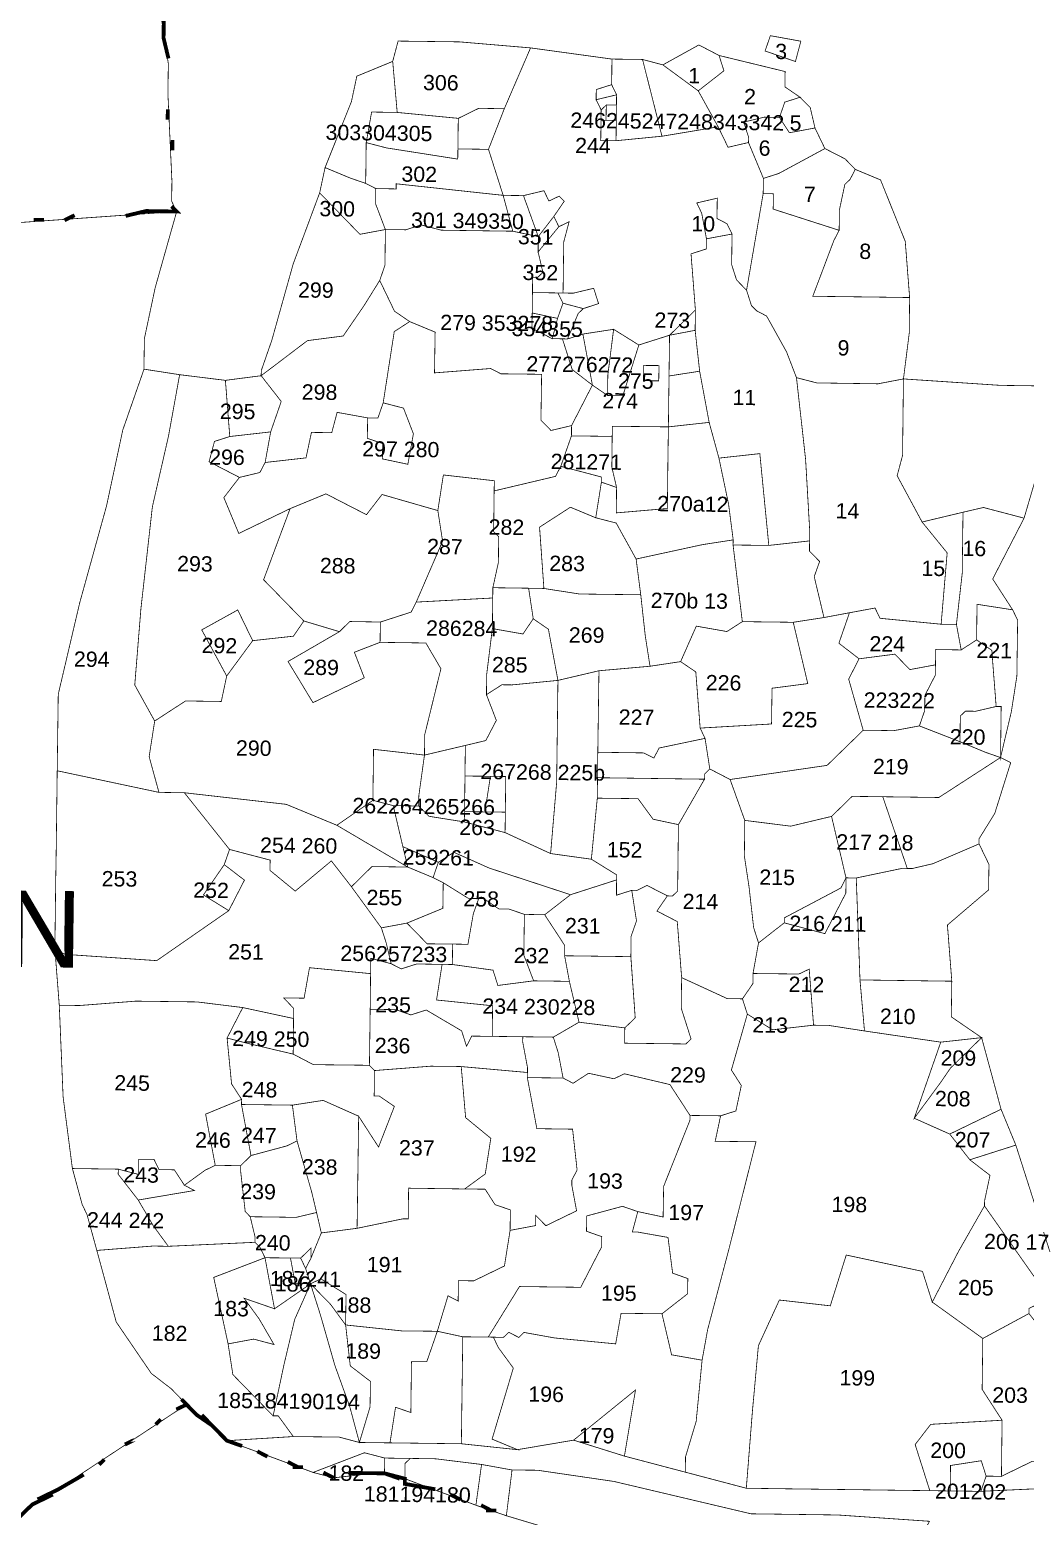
# Model space of a CAD drawing. Header units: metres. Extents: x 259278 to 277237, y 2171369 to 2185379.
# Drawn here: x 274516 to 275290, y 2179440 to 2180596 of the extents above; entities that cross this region are included whole.
import ezdxf

# ---------------------------------------------------------------- set-up
doc = ezdxf.new("R2010")
doc.units = ezdxf.units.M
doc.header["$MEASUREMENT"] = 0
for name, color, linetype in [('SURVEY NO.', 7, 'Continuous'), ('SURVEY PLOT BOUNDARY', 35, 'Continuous'), ('VILLAGE BOUNDARY', 212, 'Continuous'), ('VILLAGE NAME', 3, 'Continuous')]:
    doc.layers.add(name, color=color, linetype=linetype)
doc.styles.add('PDF Arial', font='arial.ttf')

msp = doc.modelspace()

# ---------------------------------------------------------------- linework, layer by layer
at = {"layer": 'SURVEY PLOT BOUNDARY', "lineweight": 18, "const_width": 0.595}
for points in [[(275313.9, 2180318.9), (275270.3, 2180319.5), (275195, 2180324.5), (275199.5, 2180360.1), (275199.8, 2180387.8), (275196.4, 2180431.5), (275177.2, 2180479.3), (275157.5, 2180487.5), (275149.7, 2180495.6), (275133.9, 2180503.7), (275126.2, 2180519.7), (275122.5, 2180535.6), (275114.6, 2180543.6), (275102.8, 2180551.7), (275102.9, 2180559.6), (275103, 2180563.6), (275051.6, 2180576.1), (275035.9, 2180584.3), (275007.9, 2180568.8), (274992.1, 2180573), (274968.3, 2180573.3), (274905, 2180582), (274849.6, 2180586.7), (274802, 2180587.3), (274797.8, 2180571.5), (274769.9, 2180560), (274765.7, 2180540.2), (274745.2, 2180488.9), (274741, 2180469.2), (274720.4, 2180413.9), (274703.8, 2180354.6), (274695.6, 2180331), (274695.5, 2180327), (274667.7, 2180323.4), (274632.1, 2180327.8), (274604.4, 2180332.1), (274604.4, 2180336.1), (274604.7, 2180355.9), (274613.1, 2180395.5), (274629.8, 2180454.7), (274625.9, 2180462.7), (274626.1, 2180478.6), (274623, 2180546), (274623.3, 2180569.8), (274616, 2180617.5)], [(274486.9, 2180444.7), (274629.8, 2180454.7), (274613.1, 2180395.5), (274604.7, 2180355.9), (274604.4, 2180336.1), (274604.4, 2180332.1), (274587.9, 2180284.8), (274575.2, 2180225.5), (274554.4, 2180150.4), (274537.7, 2180079.2), (274536.9, 2180019.7), (274536.5, 2179988), (274536.1, 2179956.3), (274535.7, 2179932.5), (274535.1, 2179881), (274538.5, 2179837.3), (274541.5, 2179765.9), (274548.7, 2179710.3), (274556.3, 2179682.4), (274560.1, 2179674.4), (274567.7, 2179646.6), (274575.3, 2179618.7), (274582.8, 2179590.9), (274610.1, 2179550.9), (274625.8, 2179538.8), (274633.6, 2179530.7), (274637.5, 2179526.7), (274513.5, 2179445.1)], [(275301.5, 2179668.8), (275282.4, 2179728.5), (275270.9, 2179756.4), (275255.8, 2179812.1), (275232.2, 2179828.3), (275232.6, 2179856), (275229.2, 2179899.7), (275261.2, 2179927), (275261.5, 2179946.9), (275253.8, 2179962.8), (275253.8, 2179966.8), (275266, 2179986.5), (275278.4, 2180026), (275270.5, 2180030), (275278.9, 2180065.6), (275283.2, 2180093.3), (275283.8, 2180136.9), (275279.9, 2180144.9), (275264.4, 2180168.9), (275288.8, 2180216.2), (275317.8, 2180314.9)], [(275215.2, 2179435.9), (275143.9, 2179440.8), (275092.4, 2179441.5), (275076.5, 2179441.7), (274969.8, 2179466.9), (274910.4, 2179475.6), (274890.6, 2179475.8), (274866.9, 2179480.1), (274831.2, 2179484.5), (274811.4, 2179484.8), (274795.6, 2179485), (274791.6, 2179485.1), (274775.8, 2179489.2), (274735.9, 2179473.9), (274668.9, 2179498.6), (274720.5, 2179501.8), (274756.1, 2179501.4), (274771.9, 2179497.2), (274795.7, 2179496.9), (274851.2, 2179496.2), (274894.8, 2179491.6), (274938.5, 2179499), (274978, 2179486.6), (275025.4, 2179474.1), (275072.8, 2179461.6), (275108.5, 2179461.1), (275156, 2179460.5), (275215.5, 2179459.7), (275231.4, 2179459.5), (275255.2, 2179459.2), (275322.6, 2179462.3)]]:
    msp.add_lwpolyline(points, dxfattribs=at)
for points in [[(274801.3, 2180531.8), (274797.8, 2180571.5), (274802, 2180587.3), (274849.6, 2180586.7), (274905, 2180582), (274884.6, 2180534.7), (274864.7, 2180535), (274848.8, 2180527.2)], [(274968.3, 2180573.3), (274968.1, 2180553.4), (274956.1, 2180549.6), (274956, 2180541.7), (274959.9, 2180533.7), (274959.8, 2180525.8), (274959.6, 2180509.9), (274971.5, 2180509.8), (275007.2, 2180513.3), (275050.9, 2180520.6), (275058.6, 2180504.7), (275074.5, 2180508.4), (275086.1, 2180480.5), (275085.9, 2180468.6), (275073, 2180393.5), (275065.2, 2180401.5), (275061.4, 2180413.4), (275061.5, 2180421.4), (275061.7, 2180437.2), (275057.8, 2180445.2), (275050, 2180449.3), (275050.2, 2180465.1), (275034.3, 2180461.4), (275038.1, 2180453.4), (275041.8, 2180433.5), (275041.7, 2180425.6), (275029.8, 2180421.8), (275033.2, 2180378.1), (275025.2, 2180370.3), (275013.1, 2180358.5), (274989.2, 2180350.9), (274969.6, 2180363.1), (274945.7, 2180359.4), (274933.8, 2180355.6), (274942, 2180375.3), (274946, 2180379.2), (274957.9, 2180383.1), (274954.1, 2180395), (274938.2, 2180391.2), (274930.3, 2180391.3), (274930.8, 2180431), (274935, 2180446.8), (274927, 2180442.9), (274923.1, 2180450.9), (274931.2, 2180462.7), (274927.3, 2180466.7), (274919.3, 2180462.9), (274915.4, 2180470.9), (274899.5, 2180467.1), (274883.7, 2180467.3), (274872.3, 2180503.1), (274884.6, 2180534.7), (274905, 2180582)], [(275035.4, 2180548.6), (275007.9, 2180568.8), (275035.9, 2180584.3), (275051.6, 2180576.1), (275055.4, 2180564.2)], [(275115.2, 2180587.2), (275111, 2180571.4), (275087.4, 2180579.6), (275091.5, 2180591.5)], [(275115.2, 2180587.2), (275091.5, 2180591.5), (275087.4, 2180579.6), (275111, 2180571.4)], [(274776.8, 2180476.6), (274764.9, 2180480.7), (274745.2, 2180488.9), (274765.7, 2180540.2), (274769.9, 2180560), (274797.8, 2180571.5), (274801.3, 2180531.8), (274781.4, 2180532.1), (274777.2, 2180508.3)], [(274992.1, 2180573), (275007.2, 2180513.3), (274971.5, 2180509.8), (274971.7, 2180525.6), (274971.8, 2180537.5), (274971.9, 2180545.5), (274968.1, 2180553.4), (274968.3, 2180573.3)], [(275050.9, 2180520.6), (275007.2, 2180513.3), (274992.1, 2180573), (275007.9, 2180568.8), (275035.4, 2180548.6)], [(275074.5, 2180508.4), (275058.6, 2180504.7), (275050.9, 2180520.6), (275035.4, 2180548.6), (275055.4, 2180564.2), (275051.6, 2180576.1), (275103, 2180563.6), (275102.9, 2180559.6), (275102.8, 2180551.7), (275114.6, 2180543.6), (275102.7, 2180539.8), (275098.6, 2180527.9), (275086.7, 2180528.1), (275070.8, 2180524.3), (275074.6, 2180512.4)], [(274971.8, 2180537.5), (274963.9, 2180537.6), (274959.9, 2180533.7), (274956, 2180541.7), (274971.9, 2180545.5)], [(274971.9, 2180545.5), (274956, 2180541.7), (274956.1, 2180549.6), (274968.1, 2180553.4)], [(274884.6, 2180534.7), (274872.3, 2180503.1), (274848.5, 2180503.4), (274848.8, 2180527.2), (274864.7, 2180535)], [(274963.7, 2180525.7), (274959.8, 2180525.8), (274959.9, 2180533.7), (274963.9, 2180537.6)], [(274963.7, 2180525.7), (274963.9, 2180537.6), (274971.8, 2180537.5), (274971.7, 2180525.6)], [(275098.6, 2180527.9), (275102.7, 2180539.8), (275114.6, 2180543.6), (275122.5, 2180535.6), (275126.2, 2180519.7), (275106.3, 2180516)], [(274848.8, 2180527.2), (274848.5, 2180503.4), (274848.4, 2180495.5), (274793, 2180504.2), (274777.2, 2180508.3), (274781.4, 2180532.1), (274801.3, 2180531.8)], [(274971.5, 2180509.8), (274959.6, 2180509.9), (274959.8, 2180525.8), (274963.7, 2180525.7), (274971.7, 2180525.6)], [(275126.2, 2180519.7), (275133.9, 2180503.7), (275098, 2180484.3), (275086.1, 2180480.5), (275074.5, 2180508.4), (275074.6, 2180512.4), (275070.8, 2180524.3), (275086.7, 2180528.1), (275098.6, 2180527.9), (275106.3, 2180516)], [(274872.3, 2180503.1), (274883.7, 2180467.3), (274800.5, 2180476.3), (274800.5, 2180472.3), (274784.6, 2180472.6), (274776.8, 2180476.6), (274777.2, 2180508.3), (274793, 2180504.2), (274848.4, 2180495.5), (274848.5, 2180503.4)], [(275085.9, 2180468.6), (275086.1, 2180480.5), (275098, 2180484.3), (275133.9, 2180503.7), (275149.7, 2180495.6), (275157.5, 2180487.5), (275153.5, 2180479.7), (275149.4, 2180475.7), (275145.2, 2180456), (275145, 2180440.1), (275093.7, 2180456.6), (275093.8, 2180468.5), (275089.9, 2180468.6)], [(274792.1, 2180440.7), (274772.3, 2180437), (274741, 2180469.2), (274745.2, 2180488.9), (274764.9, 2180480.7), (274776.8, 2180476.6), (274784.6, 2180472.6), (274784.5, 2180460.7)], [(274883.7, 2180467.3), (274891.2, 2180439.4), (274835.7, 2180440.2), (274819.9, 2180444.3), (274808, 2180440.5), (274792.1, 2180440.7), (274784.5, 2180460.7), (274784.6, 2180472.6), (274800.5, 2180472.3), (274800.5, 2180476.3)], [(275145, 2180440.1), (275145.2, 2180456), (275149.4, 2180475.7), (275153.5, 2180479.7), (275157.5, 2180487.5), (275177.2, 2180479.3), (275196.4, 2180431.5), (275199.8, 2180387.8), (275172.1, 2180388.2), (275124.5, 2180388.8), (275140.9, 2180432.2)], [(274787.7, 2180401.1), (274775.5, 2180381.5), (274759.3, 2180357.9), (274731.5, 2180354.3), (274695.5, 2180327), (274695.6, 2180331), (274703.8, 2180354.6), (274720.4, 2180413.9), (274741, 2180469.2), (274772.3, 2180437), (274792.1, 2180440.7), (274791.8, 2180413)], [(274891.2, 2180439.4), (274883.7, 2180467.3), (274899.5, 2180467.1), (274911, 2180435.2)], [(274911, 2180435.2), (274899.5, 2180467.1), (274915.4, 2180470.9), (274919.3, 2180462.9), (274927.3, 2180466.7), (274931.2, 2180462.7), (274923.1, 2180450.9)], [(275061.7, 2180437.2), (275041.8, 2180433.5), (275038.1, 2180453.4), (275034.3, 2180461.4), (275050.2, 2180465.1), (275050, 2180449.3), (275057.8, 2180445.2)], [(275199.8, 2180387.8), (275199.5, 2180360.1), (275195, 2180324.5), (275175.2, 2180320.7), (275127.6, 2180321.4), (275111.8, 2180325.5), (275104.1, 2180345.5), (275088.6, 2180373.4), (275080.8, 2180377.5), (275076.8, 2180381.5), (275073, 2180393.5), (275085.9, 2180468.6), (275089.9, 2180468.6), (275093.8, 2180468.5), (275093.7, 2180456.6), (275145, 2180440.1), (275140.9, 2180432.2), (275124.5, 2180388.8), (275172.1, 2180388.2)], [(274953.1, 2180319.7), (274936.9, 2180288.2), (274920.9, 2180284.4), (274913.1, 2180292.4), (274913.6, 2180328.1), (274881.9, 2180328.5), (274874, 2180332.6), (274830.3, 2180329.2), (274830.8, 2180360.9), (274811, 2180369.1), (274799.2, 2180377.2), (274787.7, 2180401.1), (274791.8, 2180413), (274792.1, 2180440.7), (274808, 2180440.5), (274819.9, 2180444.3), (274835.7, 2180440.2), (274891.2, 2180439.4), (274911, 2180435.2), (274910.9, 2180423.3), (274914.6, 2180407.4), (274910.6, 2180403.5), (274906.6, 2180403.6), (274906.5, 2180391.7), (274906.3, 2180375.8), (274906.1, 2180363.9), (274921.9, 2180355.8), (274929.8, 2180355.7), (274937.4, 2180331.8)], [(274930.3, 2180391.3), (274926.3, 2180391.4), (274906.5, 2180391.7), (274906.6, 2180403.6), (274910.6, 2180403.5), (274914.6, 2180407.4), (274910.9, 2180423.3), (274927, 2180442.9), (274935, 2180446.8), (274930.8, 2180431)], [(274911, 2180435.2), (274923.1, 2180450.9), (274927, 2180442.9), (274910.9, 2180423.3)], [(275111.8, 2180325.5), (275118.9, 2180262), (275122.1, 2180206.4), (275122, 2180198.5), (275090.3, 2180195), (275083.3, 2180266.4), (275051.5, 2180262.9), (275043.9, 2180290.7), (275036.5, 2180330.5), (275033, 2180362.3), (275033.2, 2180378.1), (275029.8, 2180421.8), (275041.7, 2180425.6), (275041.8, 2180433.5), (275061.7, 2180437.2), (275061.5, 2180421.4), (275061.4, 2180413.4), (275065.2, 2180401.5), (275073, 2180393.5), (275076.8, 2180381.5), (275080.8, 2180377.5), (275088.6, 2180373.4), (275104.1, 2180345.5)], [(274698.6, 2180259.5), (274702.9, 2180283.3), (274711.1, 2180307), (274695.5, 2180327), (274731.5, 2180354.3), (274759.3, 2180357.9), (274775.5, 2180381.5), (274787.7, 2180401.1), (274799.2, 2180377.2), (274811, 2180369.1), (274799, 2180361.3), (274790.4, 2180305.9), (274786.3, 2180294.1), (274778.3, 2180294.2), (274754.6, 2180298.5), (274750.4, 2180282.7), (274734.6, 2180282.9), (274730.4, 2180263.1)], [(274906.5, 2180391.7), (274926.3, 2180391.4), (274930.2, 2180383.4), (274926, 2180371.6), (274906.3, 2180375.8)], [(274930.2, 2180383.4), (274926.3, 2180391.4), (274930.3, 2180391.3), (274938.2, 2180391.2), (274954.1, 2180395), (274957.9, 2180383.1), (274946, 2180379.2)], [(274926, 2180371.6), (274921.9, 2180355.8), (274906.1, 2180363.9), (274906.3, 2180375.8)], [(274946, 2180379.2), (274942, 2180375.3), (274933.8, 2180355.6), (274929.8, 2180355.7), (274921.9, 2180355.8), (274926, 2180371.6), (274930.2, 2180383.4)], [(275013.1, 2180358.5), (275025.2, 2180370.3), (275033.2, 2180378.1), (275033, 2180362.3)], [(274936.9, 2180288.2), (274936.8, 2180280.2), (274928.5, 2180256.5), (274924.4, 2180248.7), (274876.7, 2180237.4), (274876.8, 2180245.3), (274837.2, 2180249.8), (274832.9, 2180222.1), (274789.5, 2180234.6), (274777.4, 2180218.9), (274745.9, 2180235.1), (274718, 2180223.6), (274678.1, 2180204.3), (274666.5, 2180232.2), (274678.6, 2180247.9), (274694.5, 2180251.7), (274698.6, 2180259.5), (274730.4, 2180263.1), (274734.6, 2180282.9), (274750.4, 2180282.7), (274754.6, 2180298.5), (274778.3, 2180294.2), (274778.1, 2180278.3), (274790, 2180274.2), (274789.8, 2180262.3), (274809.6, 2180258.1), (274813.9, 2180281.8), (274806.2, 2180301.8), (274790.4, 2180305.9), (274799, 2180361.3), (274811, 2180369.1), (274830.8, 2180360.9), (274830.3, 2180329.2), (274874, 2180332.6), (274881.9, 2180328.5), (274913.6, 2180328.1), (274913.1, 2180292.4), (274920.9, 2180284.4)], [(274964.9, 2180311.6), (274953.1, 2180319.7), (274945.7, 2180359.4), (274969.6, 2180363.1), (274965.1, 2180327.4)], [(274964.9, 2180311.6), (274965.1, 2180327.4), (274969.6, 2180363.1), (274989.2, 2180350.9), (274976.8, 2180311.4)], [(275012.7, 2180326.8), (275013.1, 2180358.5), (275033, 2180362.3), (275036.5, 2180330.5)], [(274953.1, 2180319.7), (274937.4, 2180331.8), (274929.8, 2180355.7), (274933.8, 2180355.6), (274945.7, 2180359.4)], [(275013.1, 2180358.5), (275012.7, 2180326.8), (275012.2, 2180287.2), (274968.6, 2180287.7), (274968.5, 2180279.8), (274936.8, 2180280.2), (274936.9, 2180288.2), (274953.1, 2180319.7), (274964.9, 2180311.6), (274976.8, 2180311.4), (274989.2, 2180350.9)], [(274536.9, 2180019.7), (274537.7, 2180079.2), (274554.4, 2180150.4), (274575.2, 2180225.5), (274587.9, 2180284.8), (274604.4, 2180332.1), (274632.1, 2180327.8), (274623.5, 2180280.3), (274610.9, 2180225), (274602, 2180145.8), (274597.2, 2180086.4), (274612.7, 2180058.4), (274608.4, 2180030.7), (274616, 2180002.9)], [(274612.7, 2180058.4), (274597.2, 2180086.4), (274602, 2180145.8), (274610.9, 2180225), (274623.5, 2180280.3), (274632.1, 2180327.8), (274667.7, 2180323.4), (274671.1, 2180279.7), (274659.2, 2180275.9), (274655, 2180260.1), (274678.6, 2180247.9), (274666.5, 2180232.2), (274678.1, 2180204.3), (274718, 2180223.6), (274697.4, 2180168.3), (274728.7, 2180136.2), (274720.6, 2180124.4), (274688.9, 2180120.9), (274677.3, 2180144.8), (274649.3, 2180129.3), (274668.7, 2180093.4), (274664.5, 2180073.6), (274636.7, 2180074)], [(274671.1, 2180279.7), (274667.7, 2180323.4), (274695.5, 2180327), (274711.1, 2180307), (274702.9, 2180283.3)], [(275004.9, 2180334.9), (275004.7, 2180323), (274992.8, 2180323.1), (274993, 2180335)], [(275004.9, 2180334.9), (274993, 2180335), (274992.8, 2180323.1), (275004.7, 2180323)], [(275012.2, 2180287.2), (275012.7, 2180326.8), (275036.5, 2180330.5), (275043.9, 2180290.7)], [(275195, 2180324.5), (275194.3, 2180265), (275190.1, 2180249.2), (275209.5, 2180213.2), (275229, 2180189.2), (275224.3, 2180133.7), (275176.8, 2180138.3), (275172.9, 2180146.3), (275153, 2180142.6), (275133.2, 2180138.9), (275125.6, 2180170.7), (275129.8, 2180182.5), (275121.9, 2180190.6), (275122, 2180198.5), (275122.1, 2180206.4), (275118.9, 2180262), (275111.8, 2180325.5), (275127.6, 2180321.4), (275175.2, 2180320.7)], [(275313.9, 2180318.9), (275317.8, 2180314.9), (275288.8, 2180216.2), (275257.2, 2180224.5), (275241.3, 2180220.8), (275209.5, 2180213.2), (275190.1, 2180249.2), (275194.3, 2180265), (275195, 2180324.5), (275270.3, 2180319.5)], [(274778.3, 2180294.2), (274786.3, 2180294.1), (274790.4, 2180305.9), (274806.2, 2180301.8), (274813.9, 2180281.8), (274809.6, 2180258.1), (274789.8, 2180262.3), (274790, 2180274.2), (274778.1, 2180278.3)], [(274678.6, 2180247.9), (274655, 2180260.1), (274659.2, 2180275.9), (274671.1, 2180279.7), (274702.9, 2180283.3), (274698.6, 2180259.5), (274694.5, 2180251.7)], [(274968.5, 2180279.8), (274968.2, 2180256), (274971.9, 2180240.1), (274960.1, 2180244.2), (274960.1, 2180248.2), (274944.3, 2180252.4), (274928.5, 2180256.5), (274936.8, 2180280.2)], [(275062.6, 2180199.3), (275038.7, 2180195.6), (274987.1, 2180184.4), (274971.6, 2180212.4), (274955.7, 2180216.5), (274960.1, 2180244.2), (274971.9, 2180240.1), (274971.7, 2180220.3), (275011.4, 2180223.7), (275011.8, 2180259.4), (275012.2, 2180287.2), (275043.9, 2180290.7), (275051.5, 2180262.9), (275059, 2180227.1)], [(274971.9, 2180240.1), (274968.2, 2180256), (274968.5, 2180279.8), (274968.6, 2180287.7), (275012.2, 2180287.2), (275011.8, 2180259.4), (275011.4, 2180223.7), (274971.7, 2180220.3)], [(274960.1, 2180244.2), (274955.7, 2180216.5), (274936, 2180224.7), (274912, 2180209.2), (274915.4, 2180161.5), (274903.5, 2180161.7), (274875.7, 2180162.1), (274880, 2180181.8), (274880.2, 2180201.7), (274876.3, 2180205.7), (274876.7, 2180237.4), (274924.4, 2180248.7), (274928.5, 2180256.5), (274944.3, 2180252.4), (274960.1, 2180248.2)], [(275090.3, 2180195), (275062.5, 2180195.3), (275062.6, 2180199.3), (275059, 2180227.1), (275051.5, 2180262.9), (275083.3, 2180266.4)], [(274876.7, 2180237.4), (274876.3, 2180205.7), (274880.2, 2180201.7), (274880, 2180181.8), (274875.7, 2180162.1), (274875.6, 2180154.1), (274816.1, 2180150.9), (274836.6, 2180198.3), (274832.9, 2180222.1), (274837.2, 2180249.8), (274876.8, 2180245.3)], [(274832.9, 2180222.1), (274836.6, 2180198.3), (274816.1, 2180150.9), (274812.1, 2180143.1), (274788.2, 2180135.4), (274764.4, 2180135.8), (274756.4, 2180127.9), (274728.7, 2180136.2), (274697.4, 2180168.3), (274718, 2180223.6), (274745.9, 2180235.1), (274777.4, 2180218.9), (274789.5, 2180234.6)], [(274955.7, 2180216.5), (274971.6, 2180212.4), (274987.1, 2180184.4), (274990.7, 2180156.6), (274943.1, 2180157.2), (274915.4, 2180161.5), (274912, 2180209.2), (274936, 2180224.7)], [(275288.8, 2180216.2), (275264.4, 2180168.9), (275279.9, 2180144.9), (275252.2, 2180149.2), (275251.9, 2180121.5), (275239.9, 2180113.7), (275236.2, 2180133.6), (275240.7, 2180173.2), (275241.3, 2180220.8), (275257.2, 2180224.5)], [(275224.3, 2180133.7), (275229, 2180189.2), (275209.5, 2180213.2), (275241.3, 2180220.8), (275240.7, 2180173.2), (275236.2, 2180133.6)], [(274987.1, 2180184.4), (275038.7, 2180195.6), (275062.6, 2180199.3), (275062.5, 2180195.3), (275069.7, 2180135.7), (275057.7, 2180128), (275033.9, 2180132.2), (275021.7, 2180104.6), (274997.9, 2180101), (274994.2, 2180124.8), (274990.7, 2180156.6)], [(275133.2, 2180138.9), (275109.3, 2180135.2), (275069.7, 2180135.7), (275062.5, 2180195.3), (275090.3, 2180195), (275122, 2180198.5), (275121.9, 2180190.6), (275129.8, 2180182.5), (275125.6, 2180170.7)], [(274875.3, 2180130.3), (274870.9, 2180094.7), (274870.7, 2180078.9), (274878.4, 2180058.9), (274870.2, 2180043.2), (274854.3, 2180039.4), (274822.5, 2180031.9), (274822.7, 2180047.8), (274835.3, 2180099.1), (274823.6, 2180119.1), (274788, 2180119.6), (274788.2, 2180135.4), (274812.1, 2180143.1), (274816.1, 2180150.9), (274875.6, 2180154.1)], [(274907.1, 2180137.9), (274899.1, 2180126.1), (274875.3, 2180130.3), (274875.6, 2180154.1), (274875.7, 2180162.1), (274903.5, 2180161.7)], [(274915.4, 2180161.5), (274943.1, 2180157.2), (274990.7, 2180156.6), (274994.2, 2180124.8), (274997.9, 2180101), (274958.2, 2180097.5), (274926.3, 2180090), (274918.9, 2180129.8), (274907.1, 2180137.9), (274903.5, 2180161.7)], [(274688.9, 2180120.9), (274668.7, 2180093.4), (274649.3, 2180129.3), (274677.3, 2180144.8)], [(275040.7, 2180044.9), (275036.9, 2180052.9), (275092.4, 2180056.1), (275092.8, 2180083.9), (275120.6, 2180087.5), (275109.3, 2180135.2), (275133.2, 2180138.9), (275153, 2180142.6), (275144.8, 2180118.9), (275160.5, 2180106.8), (275152.4, 2180091), (275163.7, 2180051.2), (275135.6, 2180023.9), (275060.2, 2180012.9), (275044.4, 2180021.1)], [(275239.9, 2180113.7), (275220.1, 2180114), (275219.9, 2180102.1), (275200, 2180098.4), (275188.3, 2180110.4), (275160.5, 2180106.8), (275144.8, 2180118.9), (275153, 2180142.6), (275172.9, 2180146.3), (275176.8, 2180138.3), (275224.3, 2180133.7), (275236.2, 2180133.6)], [(275279.9, 2180144.9), (275283.8, 2180136.9), (275283.2, 2180093.3), (275278.9, 2180065.6), (275270.5, 2180030), (275271, 2180069.7), (275267.1, 2180069.7), (275263.7, 2180113.4), (275251.9, 2180121.5), (275252.2, 2180149.2)], [(274754.4, 2179977.3), (274715, 2179993.6), (274635.8, 2180002.6), (274616, 2180002.9), (274608.4, 2180030.7), (274612.7, 2180058.4), (274636.7, 2180074), (274664.5, 2180073.6), (274668.7, 2180093.4), (274688.9, 2180120.9), (274720.6, 2180124.4), (274728.7, 2180136.2), (274756.4, 2180127.9), (274716.4, 2180104.7), (274735.8, 2180072.7), (274775.7, 2180092), (274768, 2180111.9), (274788, 2180119.6), (274823.6, 2180119.1), (274835.3, 2180099.1), (274822.7, 2180047.8), (274822.5, 2180031.9), (274782.9, 2180036.4), (274782.4, 2179996.7)], [(274788, 2180119.6), (274768, 2180111.9), (274775.7, 2180092), (274735.8, 2180072.7), (274716.4, 2180104.7), (274756.4, 2180127.9), (274764.4, 2180135.8), (274788.2, 2180135.4)], [(274926.3, 2180090), (274890.6, 2180086.5), (274882.7, 2180086.6), (274870.7, 2180078.9), (274870.9, 2180094.7), (274875.3, 2180130.3), (274899.1, 2180126.1), (274907.1, 2180137.9), (274918.9, 2180129.8)], [(275036.9, 2180052.9), (275033.5, 2180096.6), (275021.7, 2180104.6), (275033.9, 2180132.2), (275057.7, 2180128), (275069.7, 2180135.7), (275109.3, 2180135.2), (275120.6, 2180087.5), (275092.8, 2180083.9), (275092.4, 2180056.1)], [(275207.4, 2180054.6), (275211.5, 2180066.5), (275211.7, 2180078.4), (275219.8, 2180094.1), (275219.9, 2180102.1), (275220.1, 2180114), (275239.9, 2180113.7), (275251.9, 2180121.5), (275263.7, 2180113.4), (275267.1, 2180069.7), (275251.2, 2180066), (275243.2, 2180066.1), (275239.2, 2180062.2), (275239, 2180042.3)], [(275219.9, 2180102.1), (275219.8, 2180094.1), (275211.7, 2180078.4), (275211.5, 2180066.5), (275207.4, 2180054.6), (275187.5, 2180050.9), (275175.6, 2180051.1), (275163.7, 2180051.2), (275152.4, 2180091), (275160.5, 2180106.8), (275188.3, 2180110.4), (275200, 2180098.4)], [(274957.3, 2180034.1), (274957.1, 2180014.3), (274956.9, 2179998.4), (274952.3, 2179950.9), (274920.6, 2179955.3), (274925.3, 2180010.7), (274926.3, 2180090), (274958.2, 2180097.5)], [(275036.9, 2180052.9), (275040.7, 2180044.9), (275005, 2180037.4), (275000.9, 2180029.6), (274993, 2180033.6), (274957.3, 2180034.1), (274958.2, 2180097.5), (274997.9, 2180101), (275021.7, 2180104.6), (275033.5, 2180096.6)], [(274885.2, 2179971.6), (274885.4, 2179987.5), (274885.7, 2180015.2), (274873.8, 2180015.4), (274854, 2180015.6), (274854.3, 2180039.4), (274870.2, 2180043.2), (274878.4, 2180058.9), (274870.7, 2180078.9), (274882.7, 2180086.6), (274890.6, 2180086.5), (274926.3, 2180090), (274925.3, 2180010.7), (274920.6, 2179955.3)], [(275239, 2180042.3), (275239.2, 2180062.2), (275243.2, 2180066.1), (275251.2, 2180066), (275267.1, 2180069.7), (275271, 2180069.7), (275270.5, 2180030), (275258.7, 2180034.1)], [(275270.5, 2180030), (275222.5, 2179998.9), (275178.9, 2179999.5), (275155.1, 2179999.8), (275139.1, 2179984.2), (275107.3, 2179976.6), (275071.6, 2179981.1), (275060.2, 2180012.9), (275135.6, 2180023.9), (275163.7, 2180051.2), (275175.6, 2180051.1), (275187.5, 2180050.9), (275207.4, 2180054.6), (275239, 2180042.3), (275258.7, 2180034.1)], [(274818, 2179992.3), (274818.1, 2180000.2), (274822.5, 2180031.9), (274854.3, 2180039.4), (274854, 2180015.6), (274853.7, 2179987.9), (274853.5, 2179979.9), (274825.9, 2179984.3)], [(275040.3, 2180013.2), (275036.4, 2180013.2), (274957.1, 2180014.3), (274957.3, 2180034.1), (274993, 2180033.6), (275000.9, 2180029.6), (275005, 2180037.4), (275040.7, 2180044.9), (275044.4, 2180021.1), (275040.4, 2180017.2)], [(274822.5, 2180031.9), (274818.1, 2180000.2), (274818, 2179992.3), (274798.2, 2179992.6), (274782.4, 2179996.7), (274782.9, 2180036.4)], [(275198, 2179943.7), (275178.9, 2179999.5), (275222.5, 2179998.9), (275270.5, 2180030), (275278.4, 2180026), (275266, 2179986.5), (275253.8, 2179966.8), (275253.8, 2179962.8), (275217.9, 2179947.4), (275202, 2179943.7)], [(274616, 2180002.9), (274635.8, 2180002.6), (274670.9, 2179958.5), (274666.8, 2179946.7), (274650.6, 2179923.1), (274670.3, 2179910.9), (274614.3, 2179872), (274543, 2179876.9), (274535.1, 2179881), (274535.7, 2179932.5), (274536.1, 2179956.3), (274536.5, 2179988), (274536.9, 2180019.7)], [(274853.7, 2179987.9), (274854, 2180015.6), (274873.8, 2180015.4), (274869.5, 2179987.7)], [(274869.5, 2179987.7), (274873.8, 2180015.4), (274885.7, 2180015.2), (274885.4, 2179987.5)], [(275040.3, 2180013.2), (275020, 2179977.8), (275000.3, 2179982), (274988.6, 2179998), (274956.9, 2179998.4), (274957.1, 2180014.3), (275036.4, 2180013.2)], [(275060.2, 2180012.9), (275071.6, 2179981.1), (275071.3, 2179953.3), (275074.9, 2179929.5), (275078.5, 2179897.7), (275082.3, 2179885.8), (275078, 2179862), (275077.9, 2179854.1), (275069.8, 2179842.3), (275057.9, 2179842.5), (275022.5, 2179858.8), (275019.1, 2179902.4), (275003.3, 2179910.6), (275011.4, 2179922.4), (275015.4, 2179922.3), (275019.4, 2179926.2), (275020, 2179977.8), (275040.3, 2180013.2), (275040.4, 2180017.2), (275044.4, 2180021.1)], [(274765.7, 2179929.5), (274750.1, 2179949.6), (274722, 2179926.1), (274702.4, 2179942.2), (274702.5, 2179950.2), (274670.9, 2179958.5), (274635.8, 2180002.6), (274715, 2179993.6), (274754.4, 2179977.3), (274809.5, 2179944.8), (274781.7, 2179945.2)], [(274798.2, 2179992.6), (274805.7, 2179960.7), (274809.5, 2179944.8), (274754.4, 2179977.3), (274782.4, 2179996.7)], [(274971.9, 2179934.8), (274936.1, 2179923.3), (274872.9, 2179944), (274845.3, 2179956.3), (274833.3, 2179948.5), (274805.7, 2179960.7), (274798.2, 2179992.6), (274818, 2179992.3), (274825.9, 2179984.3), (274853.5, 2179979.9), (274885.2, 2179971.6), (274920.6, 2179955.3), (274952.3, 2179950.9), (274972, 2179938.7)], [(275020, 2179977.8), (275019.4, 2179926.2), (275015.4, 2179922.3), (275011.4, 2179922.4), (274995.6, 2179930.5), (274987.7, 2179926.6), (274983.7, 2179926.7), (274971.8, 2179922.9), (274971.9, 2179934.8), (274972, 2179938.7), (274952.3, 2179950.9), (274956.9, 2179998.4), (274988.6, 2179998), (275000.3, 2179982)], [(275150.3, 2179936.4), (275146.6, 2179952.3), (275139.1, 2179984.2), (275155.1, 2179999.8), (275178.9, 2179999.5), (275198, 2179943.7), (275194.1, 2179943.8), (275158.3, 2179936.3)], [(274853.5, 2179979.9), (274853.7, 2179987.9), (274869.5, 2179987.7), (274885.4, 2179987.5), (274885.2, 2179971.6)], [(275150.3, 2179936.4), (275146.3, 2179928.5), (275102.4, 2179905.3), (275102.3, 2179901.4), (275082.3, 2179885.8), (275078.5, 2179897.7), (275074.9, 2179929.5), (275071.3, 2179953.3), (275071.6, 2179981.1), (275107.3, 2179976.6), (275139.1, 2179984.2), (275146.6, 2179952.3)], [(274796.6, 2179869.6), (274780.8, 2179873.8), (274780.6, 2179861.9), (274733.1, 2179866.5), (274728.9, 2179842.8), (274713, 2179843), (274720.8, 2179834.9), (274720.7, 2179827), (274681.2, 2179835.5), (274645.6, 2179839.9), (274598, 2179840.5), (274554.3, 2179837.1), (274538.5, 2179837.3), (274535.1, 2179881), (274543, 2179876.9), (274614.3, 2179872), (274670.3, 2179910.9), (274682.5, 2179934.6), (274666.8, 2179946.7), (274670.9, 2179958.5), (274702.5, 2179950.2), (274702.4, 2179942.2), (274722, 2179926.1), (274750.1, 2179949.6), (274765.7, 2179929.5), (274789, 2179897.5), (274792.8, 2179885.6)], [(274833.3, 2179948.5), (274829.2, 2179936.6), (274809.5, 2179944.8), (274805.7, 2179960.7)], [(274936.1, 2179923.3), (274916, 2179907.7), (274900.2, 2179908), (274888.3, 2179912.1), (274880.4, 2179912.2), (274868.6, 2179920.3), (274864.7, 2179920.3), (274856.7, 2179920.4), (274837.1, 2179932.6), (274829.2, 2179936.6), (274833.3, 2179948.5), (274845.3, 2179956.3), (274872.9, 2179944)], [(275161.2, 2179857), (275158.3, 2179936.3), (275194.1, 2179943.8), (275198, 2179943.7), (275202, 2179943.7), (275217.9, 2179947.4), (275253.8, 2179962.8), (275261.5, 2179946.9), (275261.2, 2179927), (275229.2, 2179899.7), (275232.6, 2179856)], [(274670.3, 2179910.9), (274650.6, 2179923.1), (274666.8, 2179946.7), (274682.5, 2179934.6)], [(274789, 2179897.5), (274765.7, 2179929.5), (274781.7, 2179945.2), (274809.5, 2179944.8), (274829.2, 2179936.6), (274837.1, 2179932.6), (274836.8, 2179912.7), (274808.9, 2179901.2)], [(274808.9, 2179901.2), (274836.8, 2179912.7), (274837.1, 2179932.6), (274856.7, 2179920.4), (274864.7, 2179920.3), (274860.5, 2179908.5), (274856.3, 2179884.7), (274844.4, 2179884.9), (274824.6, 2179885.1)], [(274983.7, 2179926.7), (274987.4, 2179902.9), (274983.2, 2179891), (274983.1, 2179883.1), (274983, 2179875.1), (274931.5, 2179875.8), (274931.6, 2179883.8), (274916, 2179907.7), (274936.1, 2179923.3), (274971.9, 2179934.8), (274971.8, 2179922.9)], [(275161.2, 2179857), (275164.7, 2179817.3), (275137, 2179821.6), (275125.1, 2179821.8), (275121.7, 2179865.4), (275113.7, 2179861.6), (275078, 2179862), (275082.3, 2179885.8), (275102.3, 2179901.4), (275133.9, 2179893), (275150.2, 2179924.5), (275150.3, 2179936.4), (275158.3, 2179936.3)], [(275102.3, 2179901.4), (275102.4, 2179905.3), (275146.3, 2179928.5), (275150.3, 2179936.4), (275150.2, 2179924.5), (275133.9, 2179893)], [(275011.4, 2179922.4), (275003.3, 2179910.6), (275019.1, 2179902.4), (275022.5, 2179858.8), (275022.2, 2179839), (275022.2, 2179835), (275029.8, 2179811.1), (275025.8, 2179807.2), (274978.2, 2179807.8), (274978.3, 2179819.7), (274986.4, 2179827.5), (274983, 2179875.1), (274983.1, 2179883.1), (274983.2, 2179891), (274987.4, 2179902.9), (274983.7, 2179926.7), (274987.7, 2179926.6), (274995.6, 2179930.5)], [(274907.4, 2179856.3), (274879.6, 2179852.7), (274875.8, 2179864.6), (274844.2, 2179869), (274844.4, 2179884.9), (274856.3, 2179884.7), (274860.5, 2179908.5), (274864.7, 2179920.3), (274868.6, 2179920.3), (274880.4, 2179912.2), (274888.3, 2179912.1), (274900.2, 2179908), (274899.8, 2179876.2)], [(274844.4, 2179884.9), (274844.2, 2179869), (274836.2, 2179869.1), (274816.4, 2179869.4), (274804.5, 2179865.6), (274796.6, 2179869.6), (274792.8, 2179885.6), (274789, 2179897.5), (274808.9, 2179901.2), (274824.6, 2179885.1)], [(274935.2, 2179855.9), (274907.4, 2179856.3), (274899.8, 2179876.2), (274900.2, 2179908), (274916, 2179907.7), (274931.6, 2179883.8), (274931.5, 2179875.8)], [(274978.3, 2179819.7), (274942.7, 2179824.1), (274935.2, 2179855.9), (274931.5, 2179875.8), (274983, 2179875.1), (274986.4, 2179827.5)], [(274780.6, 2179861.9), (274780.3, 2179834.2), (274779.7, 2179790.6), (274736.1, 2179791.1), (274720.4, 2179799.3), (274720.7, 2179827), (274720.8, 2179834.9), (274713, 2179843), (274728.9, 2179842.8), (274733.1, 2179866.5)], [(274836.2, 2179869.1), (274831.9, 2179841.4), (274875.5, 2179836.9), (274875.2, 2179813.1), (274859.3, 2179813.3), (274855.2, 2179805.4), (274851.4, 2179817.4), (274823.9, 2179833.6), (274811.9, 2179829.8), (274800.1, 2179833.9), (274780.3, 2179834.2), (274780.6, 2179861.9), (274780.8, 2179873.8), (274796.6, 2179869.6), (274804.5, 2179865.6), (274816.4, 2179869.4)], [(274942.7, 2179824.1), (274922.7, 2179812.5), (274899, 2179812.8), (274875.2, 2179813.1), (274875.5, 2179836.9), (274831.9, 2179841.4), (274836.2, 2179869.1), (274844.2, 2179869), (274875.8, 2179864.6), (274879.6, 2179852.7), (274907.4, 2179856.3), (274935.2, 2179855.9)], [(275073.6, 2179830.4), (275069.8, 2179842.3), (275077.9, 2179854.1), (275078, 2179862), (275113.7, 2179861.6), (275121.7, 2179865.4), (275125.1, 2179821.8), (275093.3, 2179818.2)], [(274930.3, 2179780.7), (274926.5, 2179800.5), (274922.7, 2179812.5), (274942.7, 2179824.1), (274978.3, 2179819.7), (274978.2, 2179807.8), (275025.8, 2179807.2), (275029.8, 2179811.1), (275022.2, 2179835), (275022.2, 2179839), (275022.5, 2179858.8), (275057.9, 2179842.5), (275069.8, 2179842.3), (275073.6, 2179830.4), (275061.2, 2179786.9), (275068.9, 2179774.9), (275064.7, 2179755.1), (275052.8, 2179751.3), (275029, 2179751.6), (275013.4, 2179775.6), (274977.9, 2179784), (274969.9, 2179780.1), (274950.1, 2179784.4), (274938.1, 2179776.6)], [(275164.7, 2179817.3), (275161.2, 2179857), (275232.6, 2179856), (275232.2, 2179828.3), (275255.8, 2179812.1), (275224, 2179808.6)], [(274681.2, 2179835.5), (274669, 2179811.8), (274672.5, 2179776.1), (274680.3, 2179764.1), (274652.3, 2179752.6), (274659.8, 2179712.8), (274651.8, 2179708.9), (274635.8, 2179697.3), (274628, 2179709.3), (274616.1, 2179709.4), (274612.2, 2179717.4), (274600.3, 2179717.5), (274600.2, 2179705.7), (274584.4, 2179709.8), (274548.7, 2179710.3), (274541.5, 2179765.9), (274538.5, 2179837.3), (274554.3, 2179837.1), (274598, 2179840.5), (274645.6, 2179839.9)], [(274720.7, 2179827), (274720.4, 2179799.3), (274684.8, 2179807.7), (274669, 2179811.8), (274681.2, 2179835.5)], [(274899, 2179812.8), (274898.9, 2179808.8), (274902.6, 2179789), (274902.6, 2179785), (274851.1, 2179789.6), (274847.1, 2179789.7), (274827.3, 2179789.9), (274783.6, 2179786.5), (274779.7, 2179790.6), (274780.3, 2179834.2), (274800.1, 2179833.9), (274811.9, 2179829.8), (274823.9, 2179833.6), (274851.4, 2179817.4), (274855.2, 2179805.4), (274859.3, 2179813.3), (274875.2, 2179813.1)], [(275217.4, 2179606.4), (275209.8, 2179630.3), (275150.5, 2179643), (275138.1, 2179603.5), (275098.5, 2179608), (275082.2, 2179572.5), (275077.5, 2179521), (275072.8, 2179461.6), (275025.4, 2179474.1), (275025.5, 2179486), (275033.8, 2179513.6), (275038.4, 2179561.2), (275042.7, 2179584.9), (275059.4, 2179648.1), (275080.3, 2179731.1), (275048.6, 2179731.5), (275052.8, 2179751.3), (275064.7, 2179755.1), (275068.9, 2179774.9), (275061.2, 2179786.9), (275073.6, 2179830.4), (275093.3, 2179818.2), (275125.1, 2179821.8), (275137, 2179821.6), (275164.7, 2179817.3), (275224, 2179808.6), (275203.4, 2179749.4), (275231, 2179737.1), (275246.6, 2179717.1), (275262.3, 2179705), (275258.1, 2179685.2), (275258, 2179681.2), (275237.8, 2179645.8)], [(274720.4, 2179799.3), (274736.1, 2179791.1), (274779.7, 2179790.6), (274783.6, 2179786.5), (274783.4, 2179766.7), (274787.3, 2179766.7), (274799.1, 2179758.6), (274786.8, 2179727), (274771.3, 2179751), (274743.7, 2179763.3), (274719.8, 2179759.6), (274680.2, 2179760.1), (274680.3, 2179764.1), (274672.5, 2179776.1), (274669, 2179811.8), (274684.8, 2179807.7)], [(274922.7, 2179812.5), (274926.5, 2179800.5), (274930.3, 2179780.7), (274902.5, 2179781), (274902.6, 2179785), (274902.6, 2179789), (274898.9, 2179808.8), (274899, 2179812.8)], [(275255.8, 2179812.1), (275231.7, 2179788.6), (275223.6, 2179776.8), (275203.4, 2179749.4), (275224, 2179808.6)], [(275270.9, 2179756.4), (275231, 2179737.1), (275203.4, 2179749.4), (275223.6, 2179776.8), (275231.7, 2179788.6), (275255.8, 2179812.1)], [(274853.8, 2179694.4), (274810.2, 2179695), (274810.1, 2179691), (274809.9, 2179671.2), (274805.9, 2179671.2), (274770.1, 2179663.8), (274770.8, 2179711.4), (274771.3, 2179751), (274786.8, 2179727), (274799.1, 2179758.6), (274787.3, 2179766.7), (274783.4, 2179766.7), (274783.6, 2179786.5), (274827.3, 2179789.9), (274847.1, 2179789.7), (274851.1, 2179789.6), (274854.5, 2179749.9), (274874.1, 2179733.8), (274869.8, 2179706.1)], [(274852.3, 2179579.4), (274832.5, 2179583.7), (274840.8, 2179611.3), (274848.7, 2179607.2), (274848.9, 2179623.1), (274860.8, 2179622.9), (274884.7, 2179634.5), (274889.1, 2179662.2), (274908.9, 2179665.9), (274909, 2179673.9), (274916.9, 2179665.8), (274940.8, 2179677.4), (274937.1, 2179697.3), (274937.1, 2179701.3), (274941.2, 2179709.1), (274937.7, 2179740.9), (274909.9, 2179741.3), (274902.5, 2179781), (274930.3, 2179780.7), (274938.1, 2179776.6), (274950.1, 2179784.4), (274969.9, 2179780.1), (274977.9, 2179784), (275013.4, 2179775.6), (275029, 2179751.6), (275028.9, 2179747.7), (275008.5, 2179696.4), (275008.1, 2179672.6), (274988.4, 2179676.8), (274976.5, 2179680.9), (274948.7, 2179673.4), (274948.5, 2179661.5), (274960.4, 2179657.3), (274960.3, 2179649.4), (274944, 2179617.9), (274896.4, 2179618.5), (274884.3, 2179598.9), (274872.1, 2179579.2)], [(274889.1, 2179662.2), (274889.3, 2179678.1), (274877.4, 2179682.2), (274869.7, 2179694.2), (274853.8, 2179694.4), (274869.8, 2179706.1), (274874.1, 2179733.8), (274854.5, 2179749.9), (274851.1, 2179789.6), (274902.6, 2179785), (274902.5, 2179781), (274909.9, 2179741.3), (274937.7, 2179740.9), (274941.2, 2179709.1), (274937.1, 2179701.3), (274937.1, 2179697.3), (274940.8, 2179677.4), (274916.9, 2179665.8), (274909, 2179673.9), (274908.9, 2179665.9)], [(274680.2, 2179760.1), (274687.6, 2179720.4), (274679.6, 2179712.5), (274659.8, 2179712.8), (274652.3, 2179752.6), (274680.3, 2179764.1)], [(274719.8, 2179759.6), (274723.4, 2179731.8), (274715.5, 2179727.9), (274687.6, 2179720.4), (274680.2, 2179760.1)], [(274771.3, 2179751), (274770.8, 2179711.4), (274770.1, 2179663.8), (274742.3, 2179660.2), (274738.6, 2179676.1), (274734.8, 2179692), (274723.4, 2179731.8), (274719.8, 2179759.6), (274743.7, 2179763.3)], [(275038.4, 2179561.2), (275014.7, 2179565.4), (275007.2, 2179597.3), (275027.2, 2179612.9), (275027.3, 2179624.7), (275015.5, 2179628.9), (275011.9, 2179656.7), (274988.2, 2179660.9), (274984.2, 2179661), (274988.4, 2179676.8), (275008.1, 2179672.6), (275008.5, 2179696.4), (275028.9, 2179747.7), (275029, 2179751.6), (275052.8, 2179751.3), (275048.6, 2179731.5), (275080.3, 2179731.1), (275059.4, 2179648.1), (275042.7, 2179584.9)], [(275282.4, 2179728.5), (275246.6, 2179717.1), (275231, 2179737.1), (275270.9, 2179756.4)], [(274687, 2179672.8), (274683.1, 2179676.8), (274679.5, 2179708.6), (274679.6, 2179712.5), (274687.6, 2179720.4), (274715.5, 2179727.9), (274723.4, 2179731.8), (274734.8, 2179692), (274738.6, 2179676.1), (274722.7, 2179672.3), (274702.8, 2179672.6)], [(275332.1, 2179581.1), (275308.6, 2179609.2), (275258, 2179681.2), (275258.1, 2179685.2), (275262.3, 2179705), (275246.6, 2179717.1), (275282.4, 2179728.5), (275301.5, 2179668.8), (275324.3, 2179597.1)], [(274635.8, 2179697.3), (274643.6, 2179693.2), (274599.9, 2179685.8), (274584.3, 2179705.9), (274584.4, 2179709.8), (274600.2, 2179705.7), (274600.3, 2179717.5), (274612.2, 2179717.4), (274616.1, 2179709.4), (274628, 2179709.3)], [(274584.4, 2179709.8), (274584.3, 2179705.9), (274599.9, 2179685.8), (274611.6, 2179665.8), (274623.3, 2179649.8), (274611.4, 2179650), (274567.7, 2179646.6), (274560.1, 2179674.4), (274556.3, 2179682.4), (274548.7, 2179710.3)], [(274690.7, 2179652.9), (274623.3, 2179649.8), (274611.6, 2179665.8), (274599.9, 2179685.8), (274643.6, 2179693.2), (274635.8, 2179697.3), (274651.8, 2179708.9), (274659.8, 2179712.8), (274679.6, 2179712.5), (274679.5, 2179708.6), (274683.1, 2179676.8), (274687, 2179672.8), (274690.8, 2179656.9)], [(274853.8, 2179694.4), (274869.7, 2179694.2), (274877.4, 2179682.2), (274889.3, 2179678.1), (274889.1, 2179662.2), (274884.7, 2179634.5), (274860.8, 2179622.9), (274848.9, 2179623.1), (274848.7, 2179607.2), (274840.8, 2179611.3), (274832.5, 2179583.7), (274804.8, 2179584), (274761.2, 2179588.6), (274761.5, 2179612.3), (274741.9, 2179624.5), (274733.9, 2179620.6), (274730.1, 2179632.6), (274734.2, 2179640.5), (274742.3, 2179660.2), (274770.1, 2179663.8), (274805.9, 2179671.2), (274809.9, 2179671.2), (274810.1, 2179691), (274810.2, 2179695)], [(274988.4, 2179676.8), (274984.2, 2179661), (274988.2, 2179660.9), (275011.9, 2179656.7), (275015.5, 2179628.9), (275027.3, 2179624.7), (275027.2, 2179612.9), (275007.2, 2179597.3), (274975.4, 2179597.7), (274971.2, 2179573.9), (274923.7, 2179578.5), (274899.9, 2179582.8), (274895.9, 2179578.9), (274888, 2179582.9), (274884, 2179579), (274876.1, 2179579.1), (274872.1, 2179579.2), (274884.3, 2179598.9), (274896.4, 2179618.5), (274944, 2179617.9), (274960.3, 2179649.4), (274960.4, 2179657.3), (274948.5, 2179661.5), (274948.7, 2179673.4), (274976.5, 2179680.9)], [(275308.6, 2179609.2), (275292.7, 2179601.5), (275292.6, 2179597.5), (275256.7, 2179578.1), (275217.4, 2179606.4), (275237.8, 2179645.8), (275258, 2179681.2)], [(274742.3, 2179660.2), (274734.2, 2179640.5), (274734.3, 2179648.4), (274726.2, 2179640.6), (274718.3, 2179640.7), (274698.5, 2179640.9), (274694.6, 2179648.9), (274690.7, 2179652.9), (274690.8, 2179656.9), (274687, 2179672.8), (274702.8, 2179672.6), (274722.7, 2179672.3), (274738.6, 2179676.1)], [(274698.5, 2179640.9), (274658.6, 2179625.6), (274669.8, 2179573.9), (274673.5, 2179550), (274704.8, 2179517.9), (274708.8, 2179517.9), (274720.5, 2179501.8), (274668.9, 2179498.6), (274633.6, 2179530.7), (274625.8, 2179538.8), (274610.1, 2179550.9), (274582.8, 2179590.9), (274575.3, 2179618.7), (274567.7, 2179646.6), (274611.4, 2179650), (274623.3, 2179649.8), (274690.7, 2179652.9), (274694.6, 2179648.9)], [(274734.2, 2179640.5), (274730.1, 2179632.6), (274726.2, 2179640.6), (274734.3, 2179648.4)], [(274669.8, 2179573.9), (274658.6, 2179625.6), (274698.5, 2179640.9), (274705.9, 2179601.2), (274682.2, 2179609.4), (274693.9, 2179593.4), (274705.5, 2179573.4), (274689.7, 2179577.6)], [(274718.3, 2179640.7), (274722, 2179620.8), (274733.9, 2179620.6), (274705.9, 2179601.2), (274698.5, 2179640.9)], [(274726.2, 2179640.6), (274730.1, 2179632.6), (274733.9, 2179620.6), (274722, 2179620.8), (274718.3, 2179640.7)], [(275217.4, 2179606.4), (275256.7, 2179578.1), (275256.2, 2179538.5), (275271.7, 2179514.5), (275216.2, 2179511.3), (275204.1, 2179495.6), (275215.5, 2179459.7), (275156, 2179460.5), (275108.5, 2179461.1), (275072.8, 2179461.6), (275077.5, 2179521), (275082.2, 2179572.5), (275098.5, 2179608), (275138.1, 2179603.5), (275150.5, 2179643), (275209.8, 2179630.3)], [(274704.8, 2179517.9), (274673.5, 2179550), (274669.8, 2179573.9), (274689.7, 2179577.6), (274705.5, 2179573.4), (274693.9, 2179593.4), (274682.2, 2179609.4), (274705.9, 2179601.2), (274733.9, 2179620.6), (274721.6, 2179593), (274713.2, 2179557.5)], [(274771.9, 2179497.2), (274756.1, 2179501.4), (274720.5, 2179501.8), (274708.8, 2179517.9), (274704.8, 2179517.9), (274713.2, 2179557.5), (274721.6, 2179593), (274733.9, 2179620.6), (274741.5, 2179596.7), (274752.9, 2179556.9), (274764.4, 2179525.1)], [(274761.2, 2179588.6), (274764.8, 2179556.8), (274780.5, 2179544.7), (274780.2, 2179524.9), (274771.9, 2179497.2), (274764.4, 2179525.1), (274752.9, 2179556.9), (274741.5, 2179596.7), (274733.9, 2179620.6), (274749.5, 2179604.6)], [(274761.2, 2179588.6), (274749.5, 2179604.6), (274733.9, 2179620.6), (274741.9, 2179624.5), (274761.5, 2179612.3)], [(275007.2, 2179597.3), (275014.7, 2179565.4), (275038.4, 2179561.2), (275033.8, 2179513.6), (275025.5, 2179486), (275025.4, 2179474.1), (274978, 2179486.6), (274986.6, 2179538), (274938.5, 2179499), (274894.8, 2179491.6), (274875.1, 2179499.8), (274891.6, 2179555.1), (274879.9, 2179571.1), (274876.1, 2179579.1), (274884, 2179579), (274888, 2179582.9), (274895.9, 2179578.9), (274899.9, 2179582.8), (274923.7, 2179578.5), (274971.2, 2179573.9), (274975.4, 2179597.7)], [(275322.9, 2179486.1), (275299.1, 2179482.4), (275295.1, 2179482.5), (275271.2, 2179470.9), (275271.7, 2179514.5), (275256.2, 2179538.5), (275256.7, 2179578.1), (275292.6, 2179597.5), (275308.2, 2179577.5), (275304, 2179553.7)], [(274832.5, 2179583.7), (274824.3, 2179560), (274812.4, 2179560.1), (274811.9, 2179520.5), (274800, 2179524.6), (274795.7, 2179496.9), (274771.9, 2179497.2), (274780.2, 2179524.9), (274780.5, 2179544.7), (274764.8, 2179556.8), (274761.2, 2179588.6), (274804.8, 2179584)], [(274852.3, 2179579.4), (274851.5, 2179520), (274851.2, 2179496.2), (274795.7, 2179496.9), (274800, 2179524.6), (274811.9, 2179520.5), (274812.4, 2179560.1), (274824.3, 2179560), (274832.5, 2179583.7)], [(274876.1, 2179579.1), (274879.9, 2179571.1), (274891.6, 2179555.1), (274875.1, 2179499.8), (274894.8, 2179491.6), (274851.2, 2179496.2), (274851.5, 2179520), (274852.3, 2179579.4), (274872.1, 2179579.2)], [(274938.5, 2179499), (274986.6, 2179538), (274978, 2179486.6)], [(275271.2, 2179470.9), (275259.3, 2179471), (275255.5, 2179483), (275231.6, 2179479.3), (275231.4, 2179459.5), (275215.5, 2179459.7), (275204.1, 2179495.6), (275216.2, 2179511.3), (275271.7, 2179514.5)], [(274791.6, 2179485.1), (274791.4, 2179473.2), (274783.5, 2179473.3), (274751.8, 2179469.7), (274735.9, 2179473.9), (274775.8, 2179489.2)], [(274795.6, 2179485), (274811.4, 2179484.8), (274807.4, 2179480.9), (274807.3, 2179469), (274791.4, 2179473.2), (274791.6, 2179485.1)], [(274866.9, 2179480.1), (274862.5, 2179448.4), (274807.3, 2179469), (274807.4, 2179480.9), (274811.4, 2179484.8), (274831.2, 2179484.5)], [(275259.3, 2179471), (275255.2, 2179459.2), (275231.4, 2179459.5), (275231.6, 2179479.3), (275255.5, 2179483)], [(275255.2, 2179459.2), (275259.3, 2179471), (275271.2, 2179470.9), (275295.1, 2179482.5), (275299.1, 2179482.4), (275322.9, 2179486.1), (275322.6, 2179462.3)], [(274862.5, 2179448.4), (274866.9, 2179480.1), (274890.6, 2179475.8), (274886.2, 2179440.2)], [(275232.2, 2179217.6), (275243.4, 2179165.9), (275200.4, 2179210.1), (275200.4, 2179214.1), (275188.9, 2179242), (275181.3, 2179265.9), (275166, 2179313.6), (275103.5, 2179381.9), (275036.3, 2179398.6), (274941.5, 2179423.6), (274886.2, 2179440.2), (274890.6, 2179475.8), (274910.4, 2179475.6), (274969.8, 2179466.9), (275076.5, 2179441.7), (275092.4, 2179441.5), (275143.9, 2179440.8), (275215.2, 2179435.9), (275211.1, 2179428), (275202.2, 2179348.9), (275217.2, 2179285.2)]]:
    msp.add_lwpolyline(points, close=True, dxfattribs=at)
at = {"layer": 'VILLAGE BOUNDARY', "const_width": 2.97}
for points in [[(274623.4, 2180573.8), (274619.6, 2180589.7), (274620, 2180617.5)], [(274622.8, 2180526.2), (274622.9, 2180534.1)], [(274626.4, 2180502.4), (274626.5, 2180510.3)], [(274590.1, 2180451.3), (274606, 2180455.1), (274629.8, 2180454.7), (274625.9, 2180458.8)], [(274518.7, 2180448.3), (274526.6, 2180448.2)], [(274542.5, 2180447.9), (274550.4, 2180451.8)], [(274657.1, 2179510.6), (274645.3, 2179518.7), (274633.6, 2179530.7), (274637.5, 2179526.7), (274629.5, 2179522.9)], [(274649.3, 2179518.6), (274661, 2179506.6), (274668.9, 2179498.6), (274680.7, 2179494.4)], [(274613.5, 2179511.2), (274617.5, 2179515.1)], [(274573.5, 2179483.9), (274569.5, 2179480)], [(274700.4, 2179486.2), (274692.5, 2179490.3)], [(274724.1, 2179478), (274716.2, 2179482.1)], [(274521.6, 2179452.9), (274537.5, 2179460.6), (274557.5, 2179472.2)], [(274720.1, 2179478.1), (274728.1, 2179478)], [(274743.9, 2179473.8), (274751.8, 2179469.7)], [(274803.3, 2179469), (274791.4, 2179473.2), (274787.5, 2179473.2), (274783.5, 2179473.3), (274763.7, 2179473.5)], [(274791.4, 2179473.2), (274807.3, 2179469), (274807.2, 2179465), (274830.9, 2179460.8)], [(274533.5, 2179456.7), (274517.6, 2179449), (274513.5, 2179445.1), (274501.5, 2179433.3)], [(274850.7, 2179452.6), (274842.8, 2179456.6)], [(274874.3, 2179444.3), (274866.5, 2179448.4)], [(274870.4, 2179444.4), (274878.3, 2179444.3)]]:
    msp.add_lwpolyline(points, dxfattribs=at)
msp.add_lwpolyline([(274597.5, 2179499.5), (274589.5, 2179495.6)], close=True, dxfattribs=at)

# ---------------------------------------------------------------- texts
at = {"layer": 'SURVEY NO.', "attachment_point": 7, "rotation": 359.2544, "style": 'PDF Arial'}
for s, insert, char_height in [('3', (275095.2, 2180573.2), 11.9), ('306', (274821.3, 2180549), 11.89), ('1', (275027.6, 2180554.6), 11.9), ('2', (275071, 2180538.2), 11.9), ('246245247248343342', (274935.9, 2180519.7), 11.894), ('5', (275106.4, 2180517.5), 11.9), ('303304305', (274745.5, 2180510.3), 11.89), ('244', (274939.6, 2180500.2), 11.89), ('6', (275082.3, 2180498), 11.9), ('302', (274804.5, 2180477.8), 11.89), ('7', (275117.5, 2180462.2), 11.9), ('300', (274740.7, 2180450.9), 11.89), ('301 349350', (274812, 2180442), 11.89), ('10', (275030, 2180439.2), 11.89), ('351', (274895.1, 2180429.1), 11.89), ('8', (275160.6, 2180417.7), 11.9), ('352', (274898.7, 2180401.3), 11.89), ('299', (274724.1, 2180387.7), 11.89), ('279 353278', (274834.7, 2180362.4), 11.89), ('273', (275001.3, 2180364.2), 11.89), ('354355', (274890.2, 2180357.7), 11.89), ('9', (275143.7, 2180342.6), 11.9), ('277276272', (274901.7, 2180330.2), 11.89), ('275', (274972.9, 2180317), 11.89), ('298', (274727, 2180308.3), 11.89), ('11', (275062, 2180304.3), 11.89), ('295', (274663.3, 2180293.3), 11.89), ('274', (274960.8, 2180301.7), 11.89), ('296', (274655, 2180257.7), 11.89), ('297 280', (274774, 2180264.1), 11.89), ('281271', (274920.6, 2180254.3), 11.89), ('270a12', (275003.4, 2180221.5), 11.89), ('14', (275142.1, 2180216), 11.89), ('282', (274872.3, 2180203.3), 11.89), ('287', (274824.5, 2180188.1), 11.89), ('16', (275240.8, 2180186.6), 11.89), ('293', (274630.1, 2180174.8), 11.89), ('288', (274741.1, 2180173.3), 11.89), ('283', (274919.5, 2180175), 11.89), ('15', (275208.9, 2180171.2), 11.89), ('270b 13', (274998.4, 2180146.2), 11.89), ('286284', (274823.7, 2180124.7), 11.89), ('269', (274934.7, 2180119.3), 11.89), ('292', (274649.1, 2180111.1), 11.89), ('224', (275168.5, 2180112.6), 11.89), ('221', (275251.7, 2180107.5), 11.89), ('294', (274549.8, 2180100.5), 11.89), ('285', (274874.9, 2180096.2), 11.89), ('289', (274728.2, 2180094.2), 11.89), ('226', (275041.2, 2180082.2), 11.89), ('223222', (275164, 2180068.7), 11.89), ('227', (274973.5, 2180055.6), 11.89), ('225', (275100.3, 2180053.6), 11.89), ('220', (275231, 2180040.1), 11.89), ('290', (274675.8, 2180031.4), 11.89), ('219', (275171.2, 2180017), 11.89), ('267268 225b', (274865.9, 2180013.1), 11.894), ('262264265266', (274766.4, 2179986.6), 11.894), ('263', (274849.5, 2179969.7), 11.89), ('254 260', (274694.6, 2179955.8), 11.89), ('217 218', (275142.7, 2179958.3), 11.89), ('259261', (274805.5, 2179946.5), 11.89), ('152', (274964.2, 2179952.3), 11.89), ('253', (274571.4, 2179929.7), 11.89), ('252', (274642.6, 2179920.8), 11.89), ('215', (275082.9, 2179930.9), 11.89), ('255', (274777.4, 2179915.1), 11.89), ('258', (274852.7, 2179914.1), 11.89), ('214', (275023.2, 2179912.2), 11.89), ('231', (274931.7, 2179893.2), 11.89), ('216 211', (275106.2, 2179895), 11.89), ('251', (274669.8, 2179872.9), 11.89), ('256257233', (274757, 2179871.7), 11.89), ('232', (274891.8, 2179870), 11.89), ('212', (275105.6, 2179847.7), 11.89), ('235', (274784.2, 2179831.7), 11.89), ('234 230228', (274867.5, 2179830.6), 11.89), ('210', (275176.6, 2179822.7), 11.89), ('249 250', (274672.9, 2179805.4), 11.89), ('213', (275077.4, 2179816), 11.89), ('236', (274783.8, 2179800), 11.89), ('209', (275223.8, 2179790.3), 11.89), ('245', (274581.2, 2179770.9), 11.89), ('229', (275013.5, 2179777.2), 11.89), ('248', (274680.3, 2179765.7), 11.89), ('208', (275219.4, 2179758.7), 11.89), ('246', (274644.1, 2179726.5), 11.89), ('247', (274679.8, 2179730.3), 11.89), ('207', (275234.8, 2179726.7), 11.89), ('237', (274802.6, 2179720.4), 11.89), ('192', (274881.8, 2179715.5), 11.89), ('238', (274727.1, 2179705.6), 11.89), ('243', (274588.2, 2179699.4), 11.89), ('193', (274949, 2179694.7), 11.89), ('239', (274679.2, 2179686.4), 11.89), ('197', (275012.1, 2179670.1), 11.89), ('198', (275139, 2179676.4), 11.89), ('244 242', (274560, 2179664.5), 11.89), ('240', (274690.6, 2179646.6), 11.89), ('206 17', (275257.6, 2179647.5), 11.89), ('191', (274777.6, 2179629.6), 11.89), ('187241', (274702.1, 2179618.7), 11.89), ('186', (274706.1, 2179614.6), 11.89), ('205', (275237.3, 2179611.7), 11.89), ('188', (274753.4, 2179598.2), 11.89), ('195', (274959.7, 2179607.4), 11.89), ('183', (274658.2, 2179595.4), 11.89), ('182', (274610.4, 2179576.2), 11.89), ('189', (274760.9, 2179562.4), 11.89), ('199', (275145.2, 2179541.5), 11.89), ('196', (274903.2, 2179528.8), 11.89), ('203', (275264, 2179528.1), 11.89), ('185184190194', (274661.3, 2179524), 11.894), ('179', (274942.4, 2179496.6), 11.89), ('200', (275215.8, 2179485.1), 11.89), ('182', (274747.8, 2179467.4), 11.89), ('181194180', (274775.3, 2179451.2), 11.89), ('201202', (275219.4, 2179453.3), 11.89)]:
    msp.add_mtext(s, dxfattribs=dict(at, insert=insert, char_height=char_height))
at = {"layer": 'VILLAGE NAME', "insert": (274182.1, 2179870.5), "char_height": 59.47, "attachment_point": 7, "rotation": 359.2544, "style": 'PDF Arial'}
msp.add_mtext('MASWAN', dxfattribs=at)

doc.saveas('drawing.dxf')
